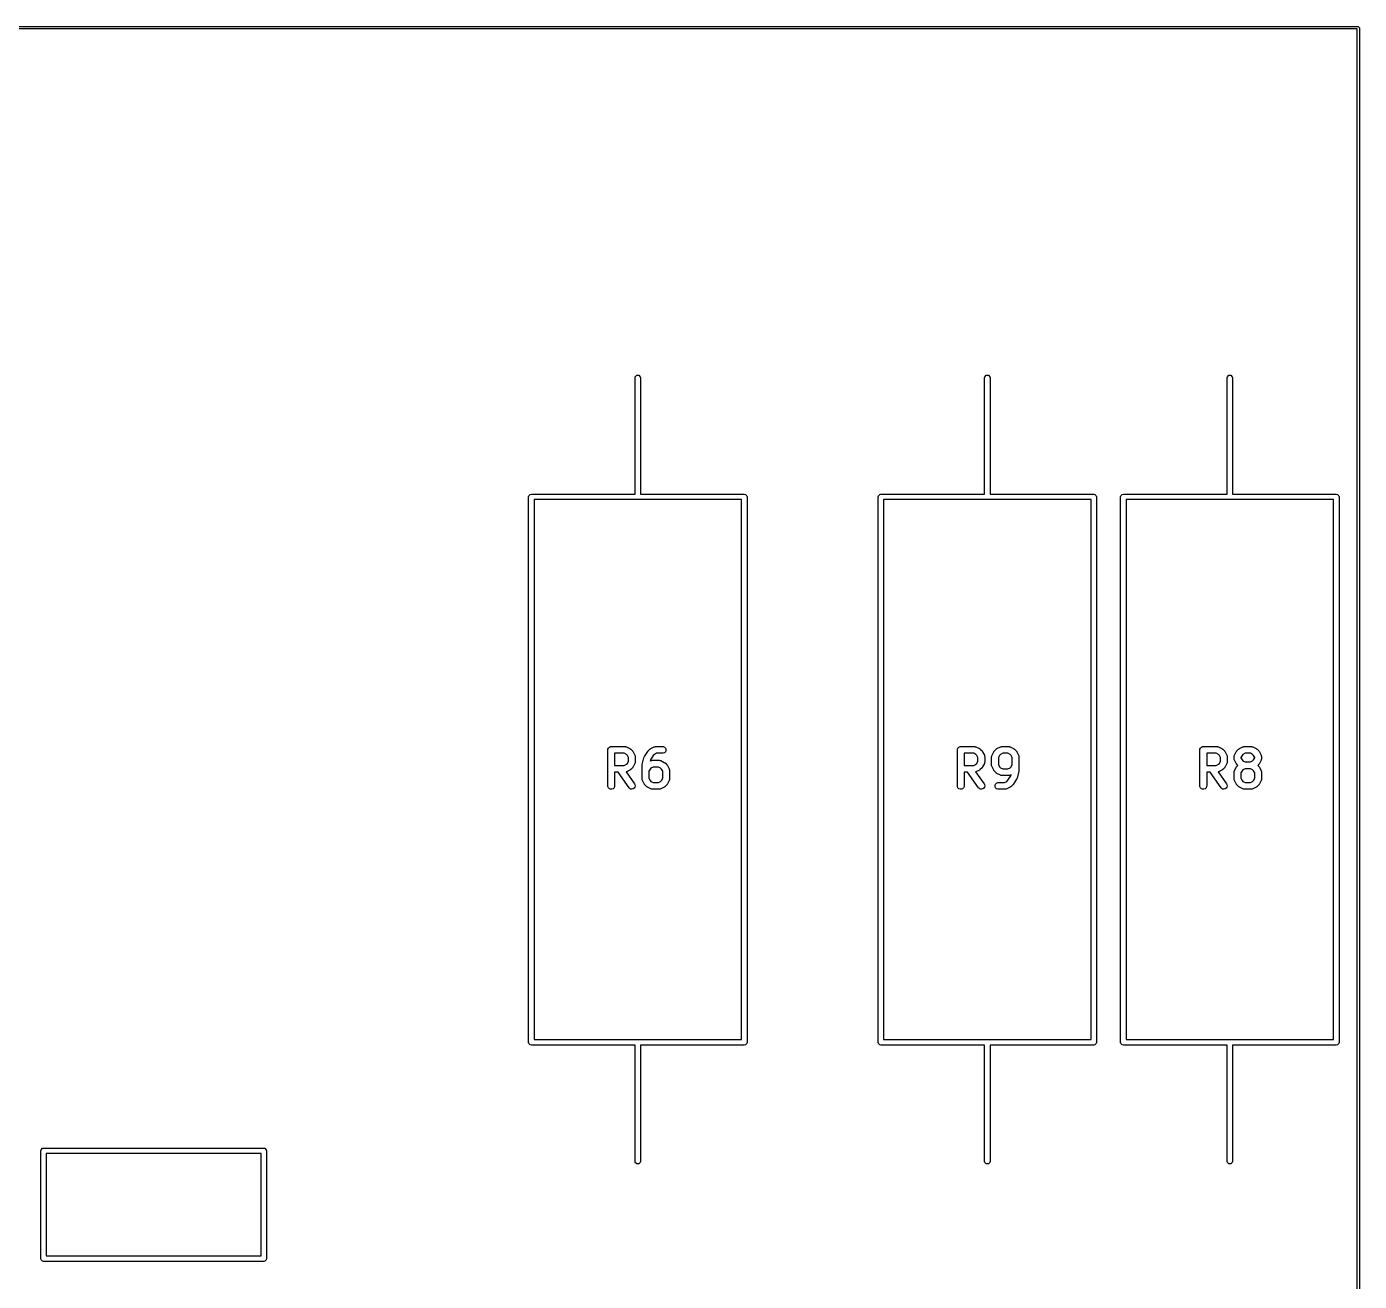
# Model space of a CAD drawing. Extents: x 95.2 to 193.7, y -111.1 to -66.6.
# Drawn here: x 164.04 to 193.7, y -94.57 to -66.65 of the extents above; entities that cross this region are included whole.
import ezdxf

# ---------------------------------------------------------------- set-up
doc = ezdxf.new("R2010")
doc.units = 0
doc.layers.add('BLACK', color=7, linetype='CONTINUOUS')

msp = doc.modelspace()

# ---------------------------------------------------------------- linework, layer by layer
at = {"layer": 'BLACK', "linetype": 'CONTINUOUS'}
for p, q in [((95.25, -66.65), (193.675, -66.65)), ((193.65, -66.7), (95.275, -66.7)), ((193.65, -111.1), (193.65, -66.7)), ((193.675, -66.65), (193.684567, -66.651903)), ((193.684567, -66.651903), (193.698097, -66.665433)), ((193.698097, -66.665433), (193.7, -66.675)), ((193.7, -66.675), (193.7, -111.125)), ((177.58125, -74.465), (177.585817, -74.442039)), ((177.585817, -74.442039), (177.618289, -74.409567)), ((177.618289, -74.409567), (177.664211, -74.409567)), ((177.664211, -74.409567), (177.696683, -74.442039)), ((177.696683, -74.442039), (177.70125, -74.465)), ((185.36, -74.465), (185.364567, -74.442039)), ((185.364567, -74.442039), (185.397039, -74.409567)), ((185.397039, -74.409567), (185.442961, -74.409567)), ((185.442961, -74.409567), (185.475433, -74.442039)), ((185.475433, -74.442039), (185.48, -74.465)), ((190.7575, -74.465), (190.762067, -74.442039)), ((190.762067, -74.442039), (190.794539, -74.409567)), ((190.794539, -74.409567), (190.840461, -74.409567)), ((190.840461, -74.409567), (190.872933, -74.442039)), ((190.872933, -74.442039), (190.8775, -74.465)), ((177.58125, -77.055), (177.58125, -74.465)), ((177.70125, -74.465), (177.70125, -77.055)), ((185.36, -77.055), (185.36, -74.465)), ((185.48, -74.465), (185.48, -77.055)), ((190.7575, -77.055), (190.7575, -74.465)), ((190.8775, -74.465), (190.8775, -77.055)), ((175.21125, -77.115), (175.215817, -77.092039)), ((175.21125, -89.255), (175.21125, -77.115)), ((175.215817, -77.092039), (175.248289, -77.059567)), ((175.248289, -77.059567), (175.27125, -77.055)), ((175.27125, -77.055), (177.58125, -77.055)), ((177.70125, -77.055), (180.01125, -77.055)), ((180.01125, -77.055), (180.034211, -77.059567)), ((180.034211, -77.059567), (180.066683, -77.092039)), ((180.066683, -77.092039), (180.07125, -77.115)), ((180.07125, -77.115), (180.07125, -89.255)), ((182.99, -77.115), (182.994567, -77.092039)), ((182.99, -89.255), (182.99, -77.115)), ((182.994567, -77.092039), (183.027039, -77.059567)), ((183.027039, -77.059567), (183.05, -77.055)), ((183.05, -77.055), (185.36, -77.055)), ((185.48, -77.055), (187.79, -77.055)), ((187.79, -77.055), (187.812961, -77.059567)), ((187.812961, -77.059567), (187.845433, -77.092039)), ((187.845433, -77.092039), (187.85, -77.115)), ((187.85, -77.115), (187.85, -89.255)), ((188.3875, -77.115), (188.392067, -77.092039)), ((188.3875, -89.255), (188.3875, -77.115)), ((188.392067, -77.092039), (188.424539, -77.059567)), ((188.424539, -77.059567), (188.4475, -77.055)), ((188.4475, -77.055), (190.7575, -77.055)), ((190.8775, -77.055), (193.1875, -77.055)), ((193.1875, -77.055), (193.210461, -77.059567)), ((193.210461, -77.059567), (193.242933, -77.092039)), ((193.242933, -77.092039), (193.2475, -77.115)), ((193.2475, -77.115), (193.2475, -89.255)), ((175.33125, -77.175), (175.33125, -89.195)), ((179.95125, -77.175), (175.33125, -77.175)), ((179.95125, -89.195), (179.95125, -77.175)), ((183.11, -77.175), (183.11, -89.195)), ((187.73, -77.175), (183.11, -77.175)), ((187.73, -89.195), (187.73, -77.175)), ((188.5075, -77.175), (188.5075, -89.195)), ((193.1275, -77.175), (188.5075, -77.175)), ((193.1275, -89.195), (193.1275, -77.175)), ((176.975774, -82.747295), (176.977215, -82.732663)), ((176.975774, -83.547295), (176.975774, -82.747295)), ((176.977215, -82.732663), (176.988414, -82.705627)), ((176.988414, -82.705627), (177.009106, -82.684935)), ((177.009106, -82.684935), (177.036142, -82.673736)), ((177.036142, -82.673736), (177.050774, -82.672295)), ((177.050774, -82.672295), (177.355536, -82.672295)), ((177.355536, -82.672295), (177.370168, -82.673736)), ((177.370168, -82.673736), (177.372657, -82.674767)), ((177.372657, -82.674767), (177.375345, -82.674958)), ((177.375345, -82.674958), (177.389077, -82.680213)), ((177.389077, -82.680213), (177.465267, -82.718308)), ((177.465267, -82.718308), (177.471566, -82.722272)), ((177.471566, -82.722272), (177.473394, -82.72303)), ((177.473394, -82.72303), (177.47545, -82.724718)), ((177.47545, -82.724718), (177.47771, -82.72614)), ((177.47771, -82.72614), (177.479009, -82.727638)), ((177.479009, -82.727638), (177.484759, -82.732357)), ((177.484759, -82.732357), (177.522854, -82.770452)), ((177.873931, -82.770452), (177.912026, -82.732357)), ((177.912026, -82.732357), (177.917775, -82.727638)), ((177.917775, -82.727638), (177.919075, -82.72614)), ((177.919075, -82.72614), (177.921334, -82.724718)), ((177.921334, -82.724718), (177.923391, -82.72303)), ((177.923391, -82.72303), (177.925218, -82.722272)), ((177.925218, -82.722272), (177.931518, -82.718308)), ((177.931518, -82.718308), (178.007709, -82.680213)), ((178.007709, -82.680213), (178.021441, -82.674958)), ((178.021441, -82.674958), (178.024128, -82.674767)), ((178.024128, -82.674767), (178.026618, -82.673736)), ((178.026618, -82.673736), (178.04125, -82.672295)), ((178.04125, -82.672295), (178.193631, -82.672295)), ((178.193631, -82.672295), (178.208263, -82.673736)), ((178.208263, -82.673736), (178.235299, -82.684935)), ((178.235299, -82.684935), (178.255991, -82.705627)), ((178.255991, -82.705627), (178.26719, -82.732663)), ((178.26719, -82.732663), (178.26719, -82.761927)), ((184.754524, -82.747295), (184.755965, -82.732663)), ((184.754524, -83.547295), (184.754524, -82.747295)), ((184.755965, -82.732663), (184.767164, -82.705627)), ((184.767164, -82.705627), (184.787856, -82.684935)), ((184.787856, -82.684935), (184.814892, -82.673736)), ((184.814892, -82.673736), (184.829524, -82.672295)), ((184.829524, -82.672295), (185.134286, -82.672295)), ((185.134286, -82.672295), (185.148918, -82.673736)), ((185.148918, -82.673736), (185.151407, -82.674767)), ((185.151407, -82.674767), (185.154095, -82.674958)), ((185.154095, -82.674958), (185.167827, -82.680213)), ((185.167827, -82.680213), (185.244017, -82.718308)), ((185.244017, -82.718308), (185.250316, -82.722272)), ((185.250316, -82.722272), (185.252144, -82.72303)), ((185.252144, -82.72303), (185.2542, -82.724718)), ((185.2542, -82.724718), (185.25646, -82.72614)), ((185.25646, -82.72614), (185.257759, -82.727638)), ((185.257759, -82.727638), (185.263509, -82.732357)), ((185.263509, -82.732357), (185.301604, -82.770452)), ((185.576491, -82.770452), (185.614586, -82.732357)), ((185.614586, -82.732357), (185.620335, -82.727638)), ((185.620335, -82.727638), (185.621635, -82.72614)), ((185.621635, -82.72614), (185.623894, -82.724718)), ((185.623894, -82.724718), (185.625951, -82.72303)), ((185.625951, -82.72303), (185.627778, -82.722272)), ((185.627778, -82.722272), (185.634078, -82.718308)), ((185.634078, -82.718308), (185.710268, -82.680213)), ((185.710268, -82.680213), (185.724, -82.674958)), ((185.724, -82.674958), (185.726687, -82.674767)), ((185.726687, -82.674767), (185.729177, -82.673736)), ((185.729177, -82.673736), (185.743809, -82.672295)), ((185.743809, -82.672295), (185.89619, -82.672295)), ((185.89619, -82.672295), (185.910822, -82.673736)), ((185.910822, -82.673736), (185.913311, -82.674767)), ((185.913311, -82.674767), (185.915999, -82.674958)), ((185.915999, -82.674958), (185.929731, -82.680213)), ((185.929731, -82.680213), (186.005922, -82.718308)), ((186.005922, -82.718308), (186.012221, -82.722272)), ((186.012221, -82.722272), (186.014049, -82.72303)), ((186.014049, -82.72303), (186.016105, -82.724718)), ((186.016105, -82.724718), (186.018365, -82.72614)), ((186.018365, -82.72614), (186.019664, -82.727638)), ((186.019664, -82.727638), (186.025414, -82.732357)), ((186.025414, -82.732357), (186.063509, -82.770452)), ((190.152024, -82.747295), (190.153465, -82.732663)), ((190.152024, -83.547295), (190.152024, -82.747295)), ((190.153465, -82.732663), (190.164664, -82.705627)), ((190.164664, -82.705627), (190.185356, -82.684935)), ((190.185356, -82.684935), (190.212392, -82.673736)), ((190.212392, -82.673736), (190.227024, -82.672295)), ((190.227024, -82.672295), (190.531786, -82.672295)), ((190.531786, -82.672295), (190.546418, -82.673736)), ((190.546418, -82.673736), (190.548907, -82.674767)), ((190.548907, -82.674767), (190.551595, -82.674958)), ((190.551595, -82.674958), (190.565327, -82.680213)), ((190.565327, -82.680213), (190.641517, -82.718308)), ((190.641517, -82.718308), (190.647816, -82.722272)), ((190.647816, -82.722272), (190.649644, -82.72303)), ((190.649644, -82.72303), (190.6517, -82.724718)), ((190.6517, -82.724718), (190.65396, -82.72614)), ((190.65396, -82.72614), (190.655259, -82.727638)), ((190.655259, -82.727638), (190.661009, -82.732357)), ((190.661009, -82.732357), (190.699104, -82.770452)), ((190.973991, -82.770452), (191.012086, -82.732357)), ((191.012086, -82.732357), (191.017835, -82.727638)), ((191.017835, -82.727638), (191.019135, -82.72614)), ((191.019135, -82.72614), (191.021394, -82.724718)), ((191.021394, -82.724718), (191.023451, -82.72303)), ((191.023451, -82.72303), (191.025278, -82.722272)), ((191.025278, -82.722272), (191.031578, -82.718308)), ((191.031578, -82.718308), (191.107768, -82.680213)), ((191.107768, -82.680213), (191.1215, -82.674958)), ((191.1215, -82.674958), (191.124187, -82.674767)), ((191.124187, -82.674767), (191.126677, -82.673736)), ((191.126677, -82.673736), (191.141309, -82.672295)), ((191.141309, -82.672295), (191.29369, -82.672295)), ((191.29369, -82.672295), (191.308322, -82.673736)), ((191.308322, -82.673736), (191.310811, -82.674767)), ((191.310811, -82.674767), (191.313499, -82.674958)), ((191.313499, -82.674958), (191.327231, -82.680213)), ((191.327231, -82.680213), (191.403422, -82.718308)), ((191.403422, -82.718308), (191.409721, -82.722272)), ((191.409721, -82.722272), (191.411549, -82.72303)), ((191.411549, -82.72303), (191.413605, -82.724718)), ((191.413605, -82.724718), (191.415865, -82.72614)), ((191.415865, -82.72614), (191.417164, -82.727638)), ((191.417164, -82.727638), (191.422914, -82.732357)), ((191.422914, -82.732357), (191.461009, -82.770452)), ((177.337831, -82.822295), (177.125774, -82.822295)), ((177.125774, -82.822295), (177.125774, -83.091342)), ((177.387299, -82.847029), (177.337831, -82.822295)), ((177.408182, -82.867912), (177.387299, -82.847029)), ((177.387299, -83.066608), (177.408182, -83.045724)), ((177.432917, -82.917381), (177.408182, -82.867912)), ((177.408182, -83.045724), (177.432917, -82.996255)), ((177.432917, -82.996255), (177.432917, -82.917381)), ((177.522854, -82.770452), (177.527574, -82.776204)), ((177.527574, -82.776204), (177.52907, -82.777501)), ((177.52907, -82.777501), (177.530489, -82.779755)), ((177.530489, -82.779755), (177.532181, -82.781817)), ((177.532181, -82.781817), (177.532939, -82.783647)), ((177.532939, -82.783647), (177.536903, -82.789944)), ((177.536903, -82.789944), (177.574999, -82.866134)), ((177.574999, -83.047503), (177.536903, -83.123693)), ((177.574999, -82.866134), (177.580254, -82.879866)), ((177.580254, -83.033771), (177.574999, -83.047503)), ((177.580254, -82.879866), (177.580445, -82.882555)), ((177.580445, -83.031081), (177.580254, -83.033771)), ((177.580445, -82.882555), (177.581476, -82.885044)), ((177.581476, -83.028593), (177.580445, -83.031081)), ((177.581476, -82.885044), (177.582917, -82.899676)), ((177.582917, -83.013961), (177.581476, -83.028593)), ((177.582917, -82.899676), (177.582917, -83.013961)), ((177.739917, -83.071961), (177.778013, -82.91958)), ((177.778013, -82.91958), (177.781094, -82.910956)), ((177.781094, -82.910956), (177.781453, -82.909143)), ((177.781453, -82.909143), (177.78233, -82.907497)), ((177.78233, -82.907497), (177.78296, -82.905735)), ((177.78296, -82.905735), (177.784065, -82.904243)), ((177.784065, -82.904243), (177.78837, -82.896169)), ((177.78837, -82.896169), (177.86456, -82.781883)), ((177.86456, -82.781883), (177.864593, -82.781841)), ((177.864593, -82.781841), (177.864604, -82.781817)), ((177.864604, -82.781817), (177.86937, -82.776009)), ((177.86937, -82.776009), (177.873875, -82.770508)), ((177.873875, -82.770508), (177.873897, -82.770493)), ((177.873897, -82.770493), (177.873931, -82.770452)), ((177.920384, -82.968563), (177.914104, -82.993681)), ((177.914104, -82.993681), (177.931518, -82.984975)), ((177.98525, -82.871265), (177.920384, -82.968563)), ((177.931518, -82.984975), (177.94525, -82.97972)), ((177.94525, -82.97972), (177.947937, -82.979529)), ((177.947937, -82.979529), (177.950427, -82.978498)), ((177.950427, -82.978498), (177.965059, -82.977057)), ((177.965059, -82.977057), (178.11744, -82.977057)), ((178.009485, -82.847029), (177.98525, -82.871265)), ((178.058955, -82.822295), (178.009485, -82.847029)), ((178.193631, -82.822295), (178.058955, -82.822295)), ((178.11744, -82.977057), (178.132072, -82.978498)), ((178.132072, -82.978498), (178.134561, -82.979529)), ((178.134561, -82.979529), (178.137249, -82.97972)), ((178.137249, -82.97972), (178.150981, -82.984975)), ((178.150981, -82.984975), (178.227172, -83.02307)), ((178.208263, -82.820854), (178.193631, -82.822295)), ((178.235299, -82.809655), (178.208263, -82.820854)), ((178.227172, -83.02307), (178.233471, -83.027034)), ((178.233471, -83.027034), (178.235299, -83.027792)), ((178.255991, -82.788963), (178.235299, -82.809655)), ((178.235299, -83.027792), (178.237355, -83.02948)), ((178.237355, -83.02948), (178.239615, -83.030902)), ((178.239615, -83.030902), (178.240914, -83.0324)), ((178.240914, -83.0324), (178.246664, -83.037119)), ((178.246664, -83.037119), (178.284759, -83.075214)), ((178.26719, -82.761927), (178.255991, -82.788963)), ((185.116581, -82.822295), (184.904524, -82.822295)), ((184.904524, -82.822295), (184.904524, -83.091342)), ((185.166049, -82.847029), (185.116581, -82.822295)), ((185.186932, -82.867912), (185.166049, -82.847029)), ((185.166049, -83.066608), (185.186932, -83.045724)), ((185.211667, -82.917381), (185.186932, -82.867912)), ((185.186932, -83.045724), (185.211667, -82.996255)), ((185.211667, -82.996255), (185.211667, -82.917381)), ((185.301604, -82.770452), (185.306324, -82.776204)), ((185.306324, -82.776204), (185.30782, -82.777501)), ((185.30782, -82.777501), (185.309239, -82.779755)), ((185.309239, -82.779755), (185.310931, -82.781817)), ((185.310931, -82.781817), (185.311689, -82.783647)), ((185.311689, -82.783647), (185.315653, -82.789944)), ((185.315653, -82.789944), (185.353749, -82.866134)), ((185.353749, -83.047503), (185.315653, -83.123693)), ((185.353749, -82.866134), (185.359004, -82.879866)), ((185.359004, -83.033771), (185.353749, -83.047503)), ((185.359004, -82.879866), (185.359195, -82.882555)), ((185.359195, -83.031081), (185.359004, -83.033771)), ((185.359195, -82.882555), (185.360226, -82.885044)), ((185.360226, -83.028593), (185.359195, -83.031081)), ((185.360226, -82.885044), (185.361667, -82.899676)), ((185.361667, -83.013961), (185.360226, -83.028593)), ((185.361667, -82.899676), (185.361667, -83.013961)), ((185.516428, -82.899676), (185.517869, -82.885044)), ((185.516428, -83.090152), (185.516428, -82.899676)), ((185.517869, -82.885044), (185.518899, -82.882555)), ((185.518899, -82.882555), (185.519091, -82.879866)), ((185.519091, -82.879866), (185.524346, -82.866135)), ((185.524346, -82.866135), (185.562442, -82.789944)), ((185.562442, -82.789944), (185.566405, -82.783647)), ((185.566405, -82.783647), (185.567164, -82.781817)), ((185.567164, -82.781817), (185.568855, -82.779755)), ((185.568855, -82.779755), (185.570275, -82.777501)), ((185.570275, -82.777501), (185.57177, -82.776204)), ((185.57177, -82.776204), (185.576491, -82.770452)), ((185.691163, -82.867911), (185.666428, -82.917381)), ((185.666428, -82.917381), (185.666428, -83.072446)), ((185.712046, -82.847029), (185.691163, -82.867911)), ((185.761514, -82.822295), (185.712046, -82.847029)), ((185.878485, -82.822295), (185.761514, -82.822295)), ((185.927954, -82.847029), (185.878485, -82.822295)), ((185.948836, -82.867911), (185.927954, -82.847029)), ((185.973571, -82.91738), (185.948836, -82.867911)), ((185.973571, -83.072447), (185.973571, -82.91738)), ((186.063509, -82.770452), (186.068227, -82.776201)), ((186.068227, -82.776201), (186.069726, -82.777501)), ((186.069726, -82.777501), (186.071147, -82.77976)), ((186.071147, -82.77976), (186.072836, -82.781817)), ((186.072836, -82.781817), (186.073593, -82.783644)), ((186.073593, -82.783644), (186.077558, -82.789944)), ((186.077558, -82.789944), (186.115653, -82.866135)), ((186.115653, -82.866135), (186.120908, -82.879867)), ((186.120908, -82.879867), (186.121098, -82.882554)), ((186.121098, -82.882554), (186.12213, -82.885044)), ((186.12213, -82.885044), (186.123571, -82.899676)), ((186.123571, -82.899676), (186.123571, -83.204438)), ((190.514081, -82.822295), (190.302024, -82.822295)), ((190.302024, -82.822295), (190.302024, -83.091342)), ((190.563549, -82.847029), (190.514081, -82.822295)), ((190.584432, -82.867912), (190.563549, -82.847029)), ((190.563549, -83.066608), (190.584432, -83.045724)), ((190.609167, -82.917381), (190.584432, -82.867912)), ((190.584432, -83.045724), (190.609167, -82.996255)), ((190.609167, -82.996255), (190.609167, -82.917381)), ((190.699104, -82.770452), (190.703824, -82.776204)), ((190.703824, -82.776204), (190.70532, -82.777501)), ((190.70532, -82.777501), (190.706739, -82.779755)), ((190.706739, -82.779755), (190.708431, -82.781817)), ((190.708431, -82.781817), (190.709189, -82.783647)), ((190.709189, -82.783647), (190.713153, -82.789944)), ((190.713153, -82.789944), (190.751249, -82.866134)), ((190.751249, -83.047503), (190.713153, -83.123693)), ((190.751249, -82.866134), (190.756504, -82.879866)), ((190.756504, -83.033771), (190.751249, -83.047503)), ((190.756504, -82.879866), (190.756695, -82.882555)), ((190.756695, -83.031081), (190.756504, -83.033771)), ((190.756695, -82.882555), (190.757726, -82.885044)), ((190.757726, -83.028593), (190.756695, -83.031081)), ((190.757726, -82.885044), (190.759167, -82.899676)), ((190.759167, -83.013961), (190.757726, -83.028593)), ((190.759167, -82.899676), (190.759167, -83.013961)), ((190.913928, -82.899676), (190.915369, -82.885044)), ((190.913928, -82.937771), (190.913928, -82.899676)), ((190.915369, -82.952403), (190.913928, -82.937771)), ((190.915369, -82.885044), (190.916399, -82.882555)), ((190.916399, -82.954891), (190.915369, -82.952403)), ((190.916399, -82.882555), (190.916591, -82.879866)), ((190.916591, -82.957581), (190.916399, -82.954891)), ((190.916591, -82.879866), (190.921846, -82.866135)), ((190.921846, -82.971313), (190.916591, -82.957581)), ((190.921846, -82.866135), (190.959942, -82.789944)), ((190.959942, -83.047502), (190.921846, -82.971313)), ((190.959942, -82.789944), (190.963905, -82.783647)), ((190.963904, -83.053796), (190.959942, -83.047502)), ((190.963905, -82.783647), (190.964664, -82.781817)), ((190.964664, -82.781817), (190.966355, -82.779755)), ((190.966355, -82.779755), (190.967775, -82.777501)), ((190.967775, -82.777501), (190.96927, -82.776204)), ((190.96927, -82.776204), (190.973991, -82.770452)), ((191.088663, -82.867911), (191.063928, -82.917381)), ((191.063928, -82.917381), (191.063928, -82.920065)), ((191.063928, -82.920065), (191.088662, -82.969533)), ((191.088662, -82.969533), (191.109546, -82.990418)), ((191.109546, -82.847029), (191.088663, -82.867911)), ((191.159014, -82.822295), (191.109546, -82.847029)), ((191.109546, -82.990418), (191.159014, -83.015152)), ((191.275985, -82.822295), (191.159014, -82.822295)), ((191.159014, -83.015152), (191.275985, -83.015152)), ((191.325454, -82.847029), (191.275985, -82.822295)), ((191.275985, -83.015152), (191.325453, -82.990418)), ((191.325453, -82.990418), (191.346336, -82.969534)), ((191.346336, -82.867911), (191.325454, -82.847029)), ((191.371071, -82.91738), (191.346336, -82.867911)), ((191.346336, -82.969534), (191.371071, -82.920066)), ((191.371071, -82.920066), (191.371071, -82.91738)), ((191.461009, -82.770452), (191.465727, -82.776201)), ((191.465727, -82.776201), (191.467226, -82.777501)), ((191.467226, -82.777501), (191.468647, -82.77976)), ((191.468647, -82.77976), (191.470336, -82.781817)), ((191.470336, -82.781817), (191.471093, -82.783644)), ((191.471093, -82.783644), (191.475058, -82.789944)), ((191.475058, -83.047502), (191.471094, -83.053798)), ((191.475058, -82.789944), (191.513153, -82.866135)), ((191.513153, -82.971312), (191.475058, -83.047502)), ((191.513153, -82.866135), (191.518408, -82.879867)), ((191.518408, -82.95758), (191.513153, -82.971312)), ((191.518408, -82.879867), (191.518598, -82.882554)), ((191.518598, -82.954892), (191.518408, -82.95758)), ((191.518598, -82.882554), (191.51963, -82.885044)), ((191.51963, -82.952403), (191.518598, -82.954892)), ((191.51963, -82.885044), (191.521071, -82.899676)), ((191.521071, -82.937771), (191.51963, -82.952403)), ((191.521071, -82.899676), (191.521071, -82.937771)), ((177.125774, -83.091342), (177.337831, -83.091342)), ((177.202201, -83.241342), (177.125774, -83.241342)), ((177.125774, -83.241342), (177.125774, -83.547295)), ((177.446474, -83.590304), (177.202201, -83.241342)), ((177.337831, -83.091342), (177.387299, -83.066608)), ((177.389077, -83.233424), (177.381725, -83.236237)), ((177.381725, -83.236237), (177.569359, -83.504285)), ((177.465267, -83.195329), (177.389077, -83.233424)), ((177.471566, -83.191364), (177.465267, -83.195329)), ((177.473394, -83.190607), (177.471566, -83.191364)), ((177.47545, -83.188918), (177.473394, -83.190607)), ((177.47771, -83.187497), (177.47545, -83.188918)), ((177.479009, -83.185998), (177.47771, -83.187497)), ((177.484759, -83.18128), (177.479009, -83.185998)), ((177.522854, -83.143185), (177.484759, -83.18128)), ((177.527574, -83.137432), (177.522854, -83.143185)), ((177.52907, -83.136136), (177.527574, -83.137432)), ((177.530489, -83.133881), (177.52907, -83.136136)), ((177.532181, -83.13182), (177.530489, -83.133881)), ((177.532939, -83.129989), (177.532181, -83.13182)), ((177.536903, -83.123693), (177.532939, -83.129989)), ((177.737678, -83.090152), (177.737929, -83.087598)), ((177.737678, -83.394914), (177.737678, -83.090152)), ((177.737767, -83.086506), (177.738576, -83.081031)), ((177.737929, -83.087598), (177.737767, -83.086506)), ((177.738576, -83.081031), (177.739119, -83.07552)), ((177.739119, -83.07552), (177.739541, -83.074499)), ((177.739541, -83.074499), (177.739917, -83.071961)), ((177.912413, -83.172673), (177.887678, -83.222143)), ((177.887678, -83.222143), (177.887678, -83.377208)), ((177.933296, -83.151791), (177.912413, -83.172673)), ((177.982764, -83.127057), (177.933296, -83.151791)), ((178.099735, -83.127057), (177.982764, -83.127057)), ((178.149204, -83.151791), (178.099735, -83.127057)), ((178.170086, -83.172673), (178.149204, -83.151791)), ((178.194821, -83.222142), (178.170086, -83.172673)), ((178.194821, -83.377209), (178.194821, -83.222142)), ((178.284759, -83.075214), (178.289477, -83.080963)), ((178.289477, -83.080963), (178.290976, -83.082263)), ((178.290976, -83.082263), (178.292397, -83.084522)), ((178.292397, -83.084522), (178.294086, -83.086579)), ((178.294086, -83.086579), (178.294843, -83.088406)), ((178.294843, -83.088406), (178.298808, -83.094706)), ((178.298808, -83.094706), (178.336903, -83.170897)), ((178.336903, -83.170897), (178.342158, -83.184629)), ((178.342158, -83.184629), (178.342348, -83.187316)), ((178.342348, -83.187316), (178.34338, -83.189806)), ((178.34338, -83.189806), (178.344821, -83.204438)), ((178.344821, -83.204438), (178.344821, -83.394914)), ((184.904524, -83.091342), (185.116581, -83.091342)), ((184.980951, -83.241342), (184.904524, -83.241342)), ((184.904524, -83.241342), (184.904524, -83.547295)), ((185.225224, -83.590304), (184.980951, -83.241342)), ((185.116581, -83.091342), (185.166049, -83.066608)), ((185.167827, -83.233424), (185.160475, -83.236237)), ((185.160475, -83.236237), (185.348109, -83.504285)), ((185.244017, -83.195329), (185.167827, -83.233424)), ((185.250316, -83.191364), (185.244017, -83.195329)), ((185.252144, -83.190607), (185.250316, -83.191364)), ((185.2542, -83.188918), (185.252144, -83.190607)), ((185.25646, -83.187497), (185.2542, -83.188918)), ((185.257759, -83.185998), (185.25646, -83.187497)), ((185.263509, -83.18128), (185.257759, -83.185998)), ((185.301604, -83.143185), (185.263509, -83.18128)), ((185.306324, -83.137432), (185.301604, -83.143185)), ((185.30782, -83.136136), (185.306324, -83.137432)), ((185.309239, -83.133881), (185.30782, -83.136136)), ((185.310931, -83.13182), (185.309239, -83.133881)), ((185.311689, -83.129989), (185.310931, -83.13182)), ((185.315653, -83.123693), (185.311689, -83.129989)), ((185.517869, -83.104784), (185.516428, -83.090152)), ((185.518899, -83.107272), (185.517869, -83.104784)), ((185.519091, -83.109962), (185.518899, -83.107272)), ((185.524346, -83.123694), (185.519091, -83.109962)), ((185.562442, -83.199883), (185.524346, -83.123694)), ((185.566404, -83.206177), (185.562442, -83.199883)), ((185.567163, -83.208009), (185.566404, -83.206177)), ((185.568856, -83.210072), (185.567163, -83.208009)), ((185.570275, -83.212326), (185.568856, -83.210072)), ((185.571769, -83.213622), (185.570275, -83.212326)), ((185.57649, -83.219374), (185.571769, -83.213622)), ((185.614585, -83.25747), (185.57649, -83.219374)), ((185.620336, -83.26219), (185.614585, -83.25747)), ((185.621635, -83.263688), (185.620336, -83.26219)), ((185.62389, -83.265107), (185.621635, -83.263688)), ((185.62595, -83.266798), (185.62389, -83.265107)), ((185.62778, -83.267556), (185.62595, -83.266798)), ((185.634078, -83.27152), (185.62778, -83.267556)), ((185.710268, -83.309615), (185.634078, -83.27152)), ((185.666428, -83.072446), (185.691162, -83.121914)), ((185.691162, -83.121914), (185.712046, -83.142799)), ((185.724, -83.31487), (185.710268, -83.309615)), ((185.712046, -83.142799), (185.761514, -83.167533)), ((185.726687, -83.31506), (185.724, -83.31487)), ((185.729177, -83.316092), (185.726687, -83.31506)), ((185.743809, -83.317533), (185.729177, -83.316092)), ((185.89619, -83.317533), (185.743809, -83.317533)), ((185.761514, -83.167533), (185.878485, -83.167533)), ((185.876, -83.423323), (185.940865, -83.326026)), ((185.878485, -83.167533), (185.927953, -83.142799)), ((185.910822, -83.316092), (185.89619, -83.317533)), ((185.913311, -83.31506), (185.910822, -83.316092)), ((185.915999, -83.31487), (185.913311, -83.31506)), ((185.929731, -83.309615), (185.915999, -83.31487)), ((185.927953, -83.142799), (185.948836, -83.121915)), ((185.947145, -83.300908), (185.929731, -83.309615)), ((185.940865, -83.326026), (185.947145, -83.300908)), ((185.948836, -83.121915), (185.973571, -83.072447)), ((186.121332, -83.222628), (186.083237, -83.375009)), ((186.121707, -83.22009), (186.121332, -83.222628)), ((186.12213, -83.21907), (186.121707, -83.22009)), ((186.122671, -83.213567), (186.12213, -83.21907)), ((186.123483, -83.208083), (186.122671, -83.213567)), ((186.123571, -83.204438), (186.123319, -83.206987)), ((186.123319, -83.206987), (186.123483, -83.208083)), ((190.302024, -83.091342), (190.514081, -83.091342)), ((190.378451, -83.241342), (190.302024, -83.241342)), ((190.302024, -83.241342), (190.302024, -83.547295)), ((190.622724, -83.590304), (190.378451, -83.241342)), ((190.514081, -83.091342), (190.563549, -83.066608)), ((190.565327, -83.233424), (190.557975, -83.236237)), ((190.557975, -83.236237), (190.745609, -83.504285)), ((190.641517, -83.195329), (190.565327, -83.233424)), ((190.647816, -83.191364), (190.641517, -83.195329)), ((190.649644, -83.190607), (190.647816, -83.191364)), ((190.6517, -83.188918), (190.649644, -83.190607)), ((190.65396, -83.187497), (190.6517, -83.188918)), ((190.655259, -83.185998), (190.65396, -83.187497)), ((190.661009, -83.18128), (190.655259, -83.185998)), ((190.699104, -83.143185), (190.661009, -83.18128)), ((190.703824, -83.137432), (190.699104, -83.143185)), ((190.70532, -83.136136), (190.703824, -83.137432)), ((190.706739, -83.133881), (190.70532, -83.136136)), ((190.708431, -83.13182), (190.706739, -83.133881)), ((190.709189, -83.129989), (190.708431, -83.13182)), ((190.713153, -83.123693), (190.709189, -83.129989)), ((190.913928, -83.242533), (190.915369, -83.227901)), ((190.913928, -83.394914), (190.913928, -83.242533)), ((190.915369, -83.227901), (190.916399, -83.225412)), ((190.916399, -83.225412), (190.916591, -83.222723)), ((190.916591, -83.222723), (190.921846, -83.208992)), ((190.921846, -83.208992), (190.959942, -83.132801)), ((190.959942, -83.132801), (190.963905, -83.126504)), ((190.964663, -83.055628), (190.963904, -83.053796)), ((190.963905, -83.126504), (190.964664, -83.124674)), ((190.966356, -83.057691), (190.964663, -83.055628)), ((190.964664, -83.124674), (190.966355, -83.122612)), ((190.966355, -83.122612), (190.967775, -83.120358)), ((190.967775, -83.059945), (190.966356, -83.057691)), ((190.969269, -83.061241), (190.967775, -83.059945)), ((190.967775, -83.120358), (190.96927, -83.119061)), ((190.97399, -83.066993), (190.969269, -83.061241)), ((190.96927, -83.119061), (190.973991, -83.113309)), ((190.997148, -83.090151), (190.97399, -83.066993)), ((190.973991, -83.113309), (190.997148, -83.090151)), ((191.088663, -83.210768), (191.063928, -83.260238)), ((191.063928, -83.260238), (191.063928, -83.377208)), ((191.109546, -83.189886), (191.088663, -83.210768)), ((191.159014, -83.165152), (191.109546, -83.189886)), ((191.275985, -83.165152), (191.159014, -83.165152)), ((191.325454, -83.189886), (191.275985, -83.165152)), ((191.346336, -83.210768), (191.325454, -83.189886)), ((191.371071, -83.260237), (191.346336, -83.210768)), ((191.371071, -83.377209), (191.371071, -83.260237)), ((191.46101, -83.066993), (191.437851, -83.090151)), ((191.437851, -83.090151), (191.461009, -83.113309)), ((191.461009, -83.113309), (191.465727, -83.119058)), ((191.465727, -83.061244), (191.46101, -83.066993)), ((191.467226, -83.059945), (191.465727, -83.061244)), ((191.465727, -83.119058), (191.467226, -83.120358)), ((191.468647, -83.057686), (191.467226, -83.059945)), ((191.467226, -83.120358), (191.468647, -83.122617)), ((191.470337, -83.055628), (191.468647, -83.057686)), ((191.468647, -83.122617), (191.470336, -83.124674)), ((191.470336, -83.124674), (191.471093, -83.126501)), ((191.471094, -83.053798), (191.470337, -83.055628)), ((191.471093, -83.126501), (191.475058, -83.132801)), ((191.475058, -83.132801), (191.513153, -83.208992)), ((191.513153, -83.208992), (191.518408, -83.222724)), ((191.518408, -83.222724), (191.518598, -83.225411)), ((191.518598, -83.225411), (191.51963, -83.227901)), ((191.51963, -83.227901), (191.521071, -83.242533)), ((191.521071, -83.242533), (191.521071, -83.394914)), ((176.977215, -83.561927), (176.975774, -83.547295)), ((176.988414, -83.588963), (176.977215, -83.561927)), ((177.009106, -83.609655), (176.988414, -83.588963)), ((177.036142, -83.620854), (177.009106, -83.609655)), ((177.065406, -83.620854), (177.036142, -83.620854)), ((177.092442, -83.609655), (177.065406, -83.620854)), ((177.113134, -83.588963), (177.092442, -83.609655)), ((177.124333, -83.561927), (177.113134, -83.588963)), ((177.125774, -83.547295), (177.124333, -83.561927)), ((177.456046, -83.601465), (177.446474, -83.590304)), ((177.480725, -83.617192), (177.456046, -83.601465)), ((177.509542, -83.622277), (177.480725, -83.617192)), ((177.538113, -83.615948), (177.509542, -83.622277)), ((177.562087, -83.599166), (177.538113, -83.615948)), ((177.577814, -83.574487), (177.562087, -83.599166)), ((177.569359, -83.504285), (177.57657, -83.517098)), ((177.57657, -83.517098), (177.582899, -83.545669)), ((177.582899, -83.545669), (177.577814, -83.574487)), ((177.739119, -83.409546), (177.737678, -83.394914)), ((177.740149, -83.412034), (177.739119, -83.409546)), ((177.740341, -83.414724), (177.740149, -83.412034)), ((177.745596, -83.428456), (177.740341, -83.414724)), ((177.783692, -83.504645), (177.745596, -83.428456)), ((177.787654, -83.510939), (177.783692, -83.504645)), ((177.788413, -83.512771), (177.787654, -83.510939)), ((177.790106, -83.514834), (177.788413, -83.512771)), ((177.791525, -83.517088), (177.790106, -83.514834)), ((177.793019, -83.518384), (177.791525, -83.517088)), ((177.79774, -83.524136), (177.793019, -83.518384)), ((177.835835, -83.562232), (177.79774, -83.524136)), ((177.841586, -83.566952), (177.835835, -83.562232)), ((177.842885, -83.56845), (177.841586, -83.566952)), ((177.84514, -83.569869), (177.842885, -83.56845)), ((177.8472, -83.57156), (177.84514, -83.569869)), ((177.84903, -83.572318), (177.8472, -83.57156)), ((177.855328, -83.576282), (177.84903, -83.572318)), ((177.931518, -83.614377), (177.855328, -83.576282)), ((177.887678, -83.377208), (177.912412, -83.426676)), ((177.912412, -83.426676), (177.933296, -83.447561)), ((177.94525, -83.619632), (177.931518, -83.614377)), ((177.933296, -83.447561), (177.982764, -83.472295)), ((177.947937, -83.619822), (177.94525, -83.619632)), ((177.950427, -83.620854), (177.947937, -83.619822)), ((177.965059, -83.622295), (177.950427, -83.620854)), ((178.11744, -83.622295), (177.965059, -83.622295)), ((177.982764, -83.472295), (178.099735, -83.472295)), ((178.099735, -83.472295), (178.149203, -83.447561)), ((178.132072, -83.620854), (178.11744, -83.622295)), ((178.134561, -83.619822), (178.132072, -83.620854)), ((178.137249, -83.619632), (178.134561, -83.619822)), ((178.150981, -83.614377), (178.137249, -83.619632)), ((178.149203, -83.447561), (178.170086, -83.426677)), ((178.227172, -83.576282), (178.150981, -83.614377)), ((178.170086, -83.426677), (178.194821, -83.377209)), ((178.233471, -83.572317), (178.227172, -83.576282)), ((178.235299, -83.57156), (178.233471, -83.572317)), ((178.237355, -83.569872), (178.235299, -83.57156)), ((178.239615, -83.56845), (178.237355, -83.569872)), ((178.240915, -83.56695), (178.239615, -83.56845)), ((178.246665, -83.562232), (178.240915, -83.56695)), ((178.28476, -83.524136), (178.246665, -83.562232)), ((178.289477, -83.518387), (178.28476, -83.524136)), ((178.290976, -83.517088), (178.289477, -83.518387)), ((178.292397, -83.514829), (178.290976, -83.517088)), ((178.294087, -83.512771), (178.292397, -83.514829)), ((178.294844, -83.510941), (178.294087, -83.512771)), ((178.298808, -83.504645), (178.294844, -83.510941)), ((178.336903, -83.428455), (178.298808, -83.504645)), ((178.342158, -83.414723), (178.336903, -83.428455)), ((178.342348, -83.412035), (178.342158, -83.414723)), ((178.34338, -83.409546), (178.342348, -83.412035)), ((178.344821, -83.394914), (178.34338, -83.409546)), ((184.755965, -83.561927), (184.754524, -83.547295)), ((184.767164, -83.588963), (184.755965, -83.561927)), ((184.787856, -83.609655), (184.767164, -83.588963)), ((184.814892, -83.620854), (184.787856, -83.609655)), ((184.844156, -83.620854), (184.814892, -83.620854)), ((184.871192, -83.609655), (184.844156, -83.620854)), ((184.891884, -83.588963), (184.871192, -83.609655)), ((184.903083, -83.561927), (184.891884, -83.588963)), ((184.904524, -83.547295), (184.903083, -83.561927)), ((185.234796, -83.601465), (185.225224, -83.590304)), ((185.259475, -83.617192), (185.234796, -83.601465)), ((185.288292, -83.622277), (185.259475, -83.617192)), ((185.316863, -83.615948), (185.288292, -83.622277)), ((185.340837, -83.599166), (185.316863, -83.615948)), ((185.356564, -83.574487), (185.340837, -83.599166)), ((185.348109, -83.504285), (185.35532, -83.517098)), ((185.35532, -83.517098), (185.361649, -83.545669)), ((185.361649, -83.545669), (185.356564, -83.574487)), ((185.59406, -83.532663), (185.605259, -83.505627)), ((185.59406, -83.561927), (185.59406, -83.532663)), ((185.605259, -83.588963), (185.59406, -83.561927)), ((185.605259, -83.505627), (185.625951, -83.484935)), ((185.625951, -83.609655), (185.605259, -83.588963)), ((185.625951, -83.484935), (185.652987, -83.473736)), ((185.652987, -83.620854), (185.625951, -83.609655)), ((185.652987, -83.473736), (185.667619, -83.472295)), ((185.667619, -83.622295), (185.652987, -83.620854)), ((185.667619, -83.472295), (185.802295, -83.472295)), ((185.82, -83.622295), (185.667619, -83.622295)), ((185.802295, -83.472295), (185.851763, -83.447561)), ((185.834632, -83.620854), (185.82, -83.622295)), ((185.837121, -83.619822), (185.834632, -83.620854)), ((185.839809, -83.619632), (185.837121, -83.619822)), ((185.853541, -83.614377), (185.839809, -83.619632)), ((185.851763, -83.447561), (185.876, -83.423323)), ((185.929731, -83.576282), (185.853541, -83.614377)), ((185.93603, -83.572317), (185.929731, -83.576282)), ((185.937858, -83.57156), (185.93603, -83.572317)), ((185.939914, -83.569871), (185.937858, -83.57156)), ((185.942174, -83.56845), (185.939914, -83.569871)), ((185.943473, -83.566951), (185.942174, -83.56845)), ((185.949223, -83.562233), (185.943473, -83.566951)), ((185.987319, -83.524137), (185.949223, -83.562233)), ((185.987352, -83.524096), (185.987319, -83.524137)), ((185.987374, -83.524082), (185.987352, -83.524096)), ((185.991918, -83.518532), (185.987374, -83.524082)), ((185.996647, -83.512772), (185.991918, -83.518532)), ((185.996657, -83.512746), (185.996647, -83.512772)), ((185.99669, -83.512707), (185.996657, -83.512746)), ((186.07288, -83.398422), (185.99669, -83.512707)), ((186.077186, -83.390343), (186.07288, -83.398422)), ((186.07829, -83.388855), (186.077186, -83.390343)), ((186.078918, -83.387095), (186.07829, -83.388855)), ((186.079797, -83.385448), (186.078918, -83.387095)), ((186.080156, -83.383631), (186.079797, -83.385448)), ((186.083237, -83.375009), (186.080156, -83.383631)), ((190.153465, -83.561927), (190.152024, -83.547295)), ((190.164664, -83.588963), (190.153465, -83.561927)), ((190.185356, -83.609655), (190.164664, -83.588963)), ((190.212392, -83.620854), (190.185356, -83.609655)), ((190.241656, -83.620854), (190.212392, -83.620854)), ((190.268692, -83.609655), (190.241656, -83.620854)), ((190.289384, -83.588963), (190.268692, -83.609655)), ((190.300583, -83.561927), (190.289384, -83.588963)), ((190.302024, -83.547295), (190.300583, -83.561927)), ((190.632296, -83.601465), (190.622724, -83.590304)), ((190.656975, -83.617192), (190.632296, -83.601465)), ((190.685792, -83.622277), (190.656975, -83.617192)), ((190.714363, -83.615948), (190.685792, -83.622277)), ((190.738337, -83.599166), (190.714363, -83.615948)), ((190.754064, -83.574487), (190.738337, -83.599166)), ((190.745609, -83.504285), (190.75282, -83.517098)), ((190.75282, -83.517098), (190.759149, -83.545669)), ((190.759149, -83.545669), (190.754064, -83.574487)), ((190.915369, -83.409546), (190.913928, -83.394914)), ((190.916399, -83.412034), (190.915369, -83.409546)), ((190.916591, -83.414724), (190.916399, -83.412034)), ((190.921846, -83.428456), (190.916591, -83.414724)), ((190.959942, -83.504645), (190.921846, -83.428456)), ((190.963904, -83.510939), (190.959942, -83.504645)), ((190.964663, -83.512771), (190.963904, -83.510939)), ((190.966356, -83.514834), (190.964663, -83.512771)), ((190.967775, -83.517088), (190.966356, -83.514834)), ((190.969269, -83.518384), (190.967775, -83.517088)), ((190.97399, -83.524136), (190.969269, -83.518384)), ((191.012085, -83.562232), (190.97399, -83.524136)), ((191.017836, -83.566952), (191.012085, -83.562232)), ((191.019135, -83.56845), (191.017836, -83.566952)), ((191.02139, -83.569869), (191.019135, -83.56845)), ((191.02345, -83.57156), (191.02139, -83.569869)), ((191.02528, -83.572318), (191.02345, -83.57156)), ((191.031578, -83.576282), (191.02528, -83.572318)), ((191.107768, -83.614377), (191.031578, -83.576282)), ((191.063928, -83.377208), (191.088662, -83.426676)), ((191.088662, -83.426676), (191.109546, -83.447561)), ((191.1215, -83.619632), (191.107768, -83.614377)), ((191.109546, -83.447561), (191.159014, -83.472295)), ((191.124187, -83.619822), (191.1215, -83.619632)), ((191.126677, -83.620854), (191.124187, -83.619822)), ((191.141309, -83.622295), (191.126677, -83.620854)), ((191.29369, -83.622295), (191.141309, -83.622295)), ((191.159014, -83.472295), (191.275985, -83.472295)), ((191.275985, -83.472295), (191.325453, -83.447561)), ((191.308322, -83.620854), (191.29369, -83.622295)), ((191.310811, -83.619822), (191.308322, -83.620854)), ((191.313499, -83.619632), (191.310811, -83.619822)), ((191.327231, -83.614377), (191.313499, -83.619632)), ((191.325453, -83.447561), (191.346336, -83.426677)), ((191.403422, -83.576282), (191.327231, -83.614377)), ((191.346336, -83.426677), (191.371071, -83.377209)), ((191.409721, -83.572317), (191.403422, -83.576282)), ((191.411549, -83.57156), (191.409721, -83.572317)), ((191.413605, -83.569872), (191.411549, -83.57156)), ((191.415865, -83.56845), (191.413605, -83.569872)), ((191.417165, -83.56695), (191.415865, -83.56845)), ((191.422915, -83.562232), (191.417165, -83.56695)), ((191.46101, -83.524136), (191.422915, -83.562232)), ((191.465727, -83.518387), (191.46101, -83.524136)), ((191.467226, -83.517088), (191.465727, -83.518387)), ((191.468647, -83.514829), (191.467226, -83.517088)), ((191.470337, -83.512771), (191.468647, -83.514829)), ((191.471094, -83.510941), (191.470337, -83.512771)), ((191.475058, -83.504645), (191.471094, -83.510941)), ((191.513153, -83.428455), (191.475058, -83.504645)), ((191.518408, -83.414723), (191.513153, -83.428455)), ((191.518598, -83.412035), (191.518408, -83.414723)), ((191.51963, -83.409546), (191.518598, -83.412035)), ((191.521071, -83.394914), (191.51963, -83.409546)), ((175.215817, -89.277961), (175.21125, -89.255)), ((175.248289, -89.310433), (175.215817, -89.277961)), ((175.33125, -89.195), (179.95125, -89.195)), ((180.066683, -89.277961), (180.034211, -89.310433)), ((180.07125, -89.255), (180.066683, -89.277961)), ((182.994567, -89.277961), (182.99, -89.255)), ((183.027039, -89.310433), (182.994567, -89.277961)), ((183.11, -89.195), (187.73, -89.195)), ((187.845433, -89.277961), (187.812961, -89.310433)), ((187.85, -89.255), (187.845433, -89.277961)), ((188.392067, -89.277961), (188.3875, -89.255)), ((188.424539, -89.310433), (188.392067, -89.277961)), ((188.5075, -89.195), (193.1275, -89.195)), ((193.242933, -89.277961), (193.210461, -89.310433)), ((193.2475, -89.255), (193.242933, -89.277961)), ((175.27125, -89.315), (175.248289, -89.310433)), ((177.58125, -89.315), (175.27125, -89.315)), ((177.58125, -91.905), (177.58125, -89.315)), ((180.01125, -89.315), (177.70125, -89.315)), ((177.70125, -89.315), (177.70125, -91.905)), ((180.034211, -89.310433), (180.01125, -89.315)), ((183.05, -89.315), (183.027039, -89.310433)), ((185.36, -89.315), (183.05, -89.315)), ((185.36, -91.905), (185.36, -89.315)), ((187.79, -89.315), (185.48, -89.315)), ((185.48, -89.315), (185.48, -91.905)), ((187.812961, -89.310433), (187.79, -89.315)), ((188.4475, -89.315), (188.424539, -89.310433)), ((190.7575, -89.315), (188.4475, -89.315)), ((190.7575, -91.905), (190.7575, -89.315)), ((193.1875, -89.315), (190.8775, -89.315)), ((190.8775, -89.315), (190.8775, -91.905)), ((193.210461, -89.310433), (193.1875, -89.315)), ((164.35625, -91.66875), (164.360817, -91.645789)), ((164.360817, -91.645789), (164.393289, -91.613317)), ((164.393289, -91.613317), (164.41625, -91.60875)), ((164.41625, -91.60875), (169.31625, -91.60875)), ((169.31625, -91.60875), (169.339211, -91.613317)), ((169.339211, -91.613317), (169.371683, -91.645789)), ((169.371683, -91.645789), (169.37625, -91.66875)), ((164.35625, -94.06875), (164.35625, -91.66875)), ((164.47625, -91.72875), (164.47625, -94.00875)), ((169.25625, -91.72875), (164.47625, -91.72875)), ((169.25625, -94.00875), (169.25625, -91.72875)), ((169.37625, -91.66875), (169.37625, -94.06875)), ((177.585817, -91.927961), (177.58125, -91.905)), ((177.618289, -91.960433), (177.585817, -91.927961)), ((177.696683, -91.927961), (177.664211, -91.960433)), ((177.70125, -91.905), (177.696683, -91.927961)), ((185.364567, -91.927961), (185.36, -91.905)), ((185.397039, -91.960433), (185.364567, -91.927961)), ((185.475433, -91.927961), (185.442961, -91.960433)), ((185.48, -91.905), (185.475433, -91.927961)), ((190.762067, -91.927961), (190.7575, -91.905)), ((190.794539, -91.960433), (190.762067, -91.927961)), ((190.872933, -91.927961), (190.840461, -91.960433)), ((190.8775, -91.905), (190.872933, -91.927961)), ((177.664211, -91.960433), (177.618289, -91.960433)), ((185.442961, -91.960433), (185.397039, -91.960433)), ((190.840461, -91.960433), (190.794539, -91.960433)), ((164.47625, -94.00875), (169.25625, -94.00875)), ((164.360817, -94.091711), (164.35625, -94.06875)), ((164.393289, -94.124183), (164.360817, -94.091711)), ((164.41625, -94.12875), (164.393289, -94.124183)), ((169.31625, -94.12875), (164.41625, -94.12875)), ((169.339211, -94.124183), (169.31625, -94.12875)), ((169.371683, -94.091711), (169.339211, -94.124183)), ((169.37625, -94.06875), (169.371683, -94.091711))]:
    msp.add_line(p, q, dxfattribs=at)

doc.saveas('drawing.dxf')
